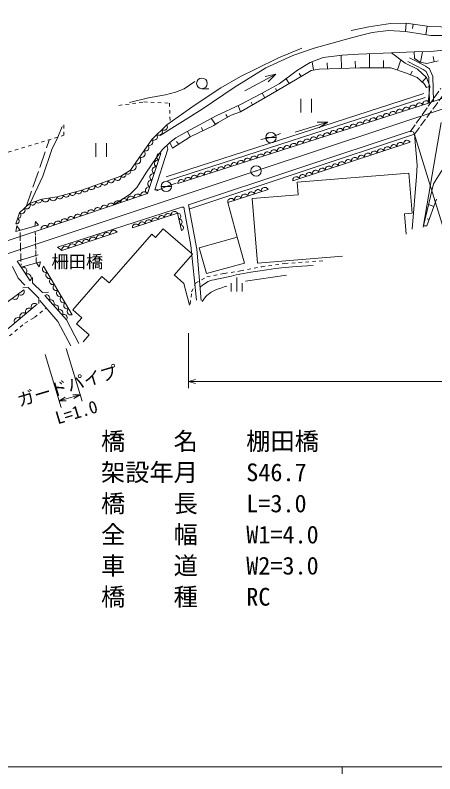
# Model space of a CAD drawing. Units: millimetres, scale not verified. Extents: x -73414 to 566586, y -116917 to 243083.
# Drawn here: x 107298 to 167976, y 67083 to 176827 of the extents above; entities that cross this region are included whole.
import ezdxf
from ezdxf.enums import TextEntityAlignment as Align

# ---------------------------------------------------------------- set-up
doc = ezdxf.new("R2010")
doc.units = ezdxf.units.MM
doc.header["$LTSCALE"] = 1000
for name, pattern in [('USER2', [1.5, 1.2, -0.3]), ('USER3', [3, 2.4, -0.6]), ('USER4', [1, 0.8, -0.2]), ('USER6', [1, 0.5, -0.5])]:
    doc.linetypes.add(name, pattern=pattern)
for name, color, linetype, lineweight in [('M-BGD', 7, 'Continuous', 13), ('M-BMK-LINE', 2, 'Continuous', 13), ('M-BMK-SRVR', 3, 'Continuous', 13), ('M-STR-HTXT', 7, 'Continuous', 13), ('M-STR-STR1', 1, 'Continuous', 13), ('M-TTL-BAND', 7, 'Continuous', 13)]:
    doc.layers.add(name, color=color, linetype=linetype, lineweight=lineweight)
doc.styles.add('ＭＳ ゴシック', font='')
doc.styles.get('ＭＳ ゴシック').set_extended_font_data('MS Gothic')

# ---------------------------------------------------------------- blocks, each defined once
blk = doc.blocks.new('BUHIN1')
at = {"color": 3, "linetype": 'Continuous', "lineweight": 13}
for radius in [750, 22.5]:
    blk.add_circle((0, 0), radius, dxfattribs=at)
blk = doc.blocks.new('BUHIN2')
at = {"color": 7, "linetype": 'Continuous', "lineweight": 13}
blk.add_lwpolyline([(0, -500), (115, -462.5), (212.5, -402.5), (322.5, -305), (382.5, -195), (420, -77.5), (420, 77.5), (382.5, 195), (322.5, 305), (212.5, 402.5), (115, 460), (0, 500)], dxfattribs=at)
blk = doc.blocks.new('BUHIN3')
at = {"color": 7, "linetype": 'Continuous', "lineweight": 13}
blk.add_lwpolyline([(-431, -1500), (0, 0), (428, -1500)], dxfattribs=at)
blk = doc.blocks.new('BUHIN5')
at = {"color": 7, "linetype": 'Continuous', "lineweight": 13}
blk.add_line((-750, 0), (750, 0), dxfattribs=at)
blk.add_circle((0, 0), 750, dxfattribs=at)
blk = doc.blocks.new('BUHIN7')
at = {"color": 7, "linetype": 'Continuous', "lineweight": 13}
for p, q in [((-770, 1000), (-770, -1000)), ((765, -1000), (765, 1000))]:
    blk.add_line(p, q, dxfattribs=at)
blk = doc.blocks.new('BUHIN9')
at = {"color": 7, "linetype": 'Continuous', "lineweight": 13}
for p, q in [((-800, 205), (-800, -995)), ((0, 1000), (0, -1000)), ((800, 205), (800, -995))]:
    blk.add_line(p, q, dxfattribs=at)
blk = doc.blocks.new('BUHIN10')
at = {"color": 7, "linetype": 'Continuous', "lineweight": 13}
blk.add_line((0, -765), (995, -765), dxfattribs=at)
blk.add_circle((0, 0), 765, dxfattribs=at)
blk = doc.blocks.new('BUHIN12')
at = {"color": 7, "linetype": 'Continuous', "lineweight": 13}
blk.add_lwpolyline([(-288, -1000), (0, 0), (285, -1000)], dxfattribs=at)

msp = doc.modelspace()

# ---------------------------------------------------------------- linework, layer by layer
at = {"layer": 'M-BGD'}
for p, q in [((161563, 175600), (158432, 175153)), ((163831, 175666), (161563, 175600)), ((163731, 174463), (163831, 175666)), ((163831, 175666), (167206, 175198)), ((158432, 175153), (155896, 174606)), ((158929, 174308), (161265, 174606)), ((161265, 174606), (163731, 174463)), ((164843, 175525), (164760, 174921)), ((166868, 175245), (166696, 174004)), ((167206, 175198), (170882, 175098)), ((154852, 173264), (157189, 173910)), ((157189, 173910), (158929, 174308)), ((167406, 173895), (163731, 174463)), ((170714, 173895), (167406, 173895)), ((150528, 172071), (154852, 173264)), ((148738, 172071), (145358, 170679)), ((147446, 170977), (150528, 172071)), ((156925, 171165), (161709, 171385)), ((158545, 169213), (158545, 171239)), ((161709, 171385), (165001, 171522)), ((161709, 171385), (163692, 169906)), ((165001, 171522), (167306, 171556)), ((165034, 170553), (165001, 171522)), ((165898, 170014), (166171, 171539)), ((167306, 171556), (169846, 171790)), ((145358, 170679), (142028, 169038)), ((143519, 169188), (147446, 170977)), ((149938, 169969), (151826, 170724)), ((151826, 170724), (154565, 171039)), ((154486, 169114), (154415, 171021)), ((154565, 171039), (156925, 171165)), ((156515, 169190), (156479, 170164)), ((160576, 169213), (160576, 170273)), ((162556, 168900), (163051, 170384)), ((166293, 168985), (164054, 170144)), ((164330, 170677), (166569, 169517)), ((165869, 170019), (165034, 170553)), ((168476, 170219), (166805, 169852)), ((167900, 170092), (167736, 170836)), ((138946, 166354), (143519, 169188)), ((142028, 169038), (139890, 167945)), ((148113, 168867), (149938, 169969)), ((150438, 168860), (150238, 170089)), ((157145, 169213), (151260, 168993)), ((152457, 169038), (152424, 169913)), ((159443, 169213), (157145, 169213)), ((161615, 169213), (159443, 169213)), ((163881, 168458), (161615, 169213)), ((163692, 169906), (165454, 168993)), ((166805, 169852), (165869, 170019)), ((167220, 169053), (166646, 169470)), ((167690, 167955), (167220, 169053)), ((139890, 167945), (137057, 166304)), ((140520, 165889), (144983, 168288)), ((149120, 168238), (145123, 165877)), ((145469, 166884), (148113, 168867)), ((148641, 167955), (148374, 168408)), ((150095, 168804), (149120, 168238)), ((151260, 168993), (150095, 168804)), ((165423, 167797), (163881, 168458)), ((164463, 168208), (164691, 168739)), ((165454, 168993), (166776, 167828)), ((166733, 168665), (166293, 168985)), ((167093, 167825), (166733, 168665)), ((167780, 164380), (167690, 167955)), ((131738, 166155), (133279, 167249)), ((142794, 165437), (145469, 166884)), ((146893, 166922), (146471, 167636)), ((166430, 166916), (165423, 167797)), ((166165, 167147), (166768, 167836)), ((166776, 166349), (166430, 166916)), ((166776, 167828), (167248, 166570)), ((167185, 164169), (167093, 167825)), ((167185, 164169), (177484, 167812)), ((130495, 165708), (131738, 166155)), ((137057, 166304), (133329, 163869)), ((134323, 163222), (138946, 166354)), ((145123, 165877), (139867, 162856)), ((145144, 165890), (144961, 166200)), ((167248, 166570), (166776, 166349)), ((167034, 164116), (167248, 166570)), ((123834, 164217), (126568, 164863)), ((126568, 164863), (129054, 165310)), ((129054, 165310), (130495, 165708)), ((166386, 165497), (129116, 153442)), ((166570, 164926), (129301, 152871)), ((139867, 163926), (142794, 165437)), ((143384, 164878), (142999, 165548)), ((133329, 163869), (129214, 160982)), ((167185, 164169), (130822, 152465)), ((136342, 162289), (139867, 163926)), ((139863, 162854), (139535, 163772)), ((141624, 163866), (141409, 164238)), ((128258, 159445), (134323, 163222)), ((137996, 162072), (137775, 162462)), ((139867, 162856), (138545, 162384)), ((132062, 159960), (136342, 162289)), ((136254, 161032), (135641, 161908)), ((138545, 162384), (136657, 161314)), ((147772, 159920), (152514, 161370)), ((113463, 159162), (114078, 160733)), ((127043, 158837), (129214, 160982)), ((136027, 160873), (132597, 159236)), ((134444, 160118), (134229, 160570)), ((136657, 161314), (136027, 160873)), ((166285, 146141), (168883, 161316)), ((112575, 157385), (113463, 159162)), ((132597, 159236), (130047, 157600)), ((130519, 159079), (132062, 159960)), ((132611, 159243), (132227, 160050)), ((132372, 149404), (164268, 159979)), ((132560, 148835), (165041, 159604)), ((144272, 159122), (145654, 159705)), ((164268, 159979), (164858, 159950)), ((164858, 159950), (165041, 159604)), ((165400, 155128), (165041, 159604)), ((125933, 157233), (127043, 158837)), ((128537, 157340), (129670, 158418)), ((129670, 158418), (130519, 159079)), ((130047, 157600), (129670, 158418)), ((130902, 158148), (130639, 158558)), ((144272, 159122), (142798, 158842)), ((164394, 158463), (147442, 152881)), ((111276, 153558), (112575, 157385)), ((123971, 154414), (125933, 157233)), ((129365, 157458), (127472, 151542)), ((127629, 156078), (128537, 157340)), ((129244, 158013), (129365, 157458)), ((126289, 154106), (127629, 156078)), ((128365, 156838), (126407, 151007)), ((165343, 153502), (165400, 155128)), ((122582, 153515), (123971, 154414)), ((124908, 151897), (126289, 154106)), ((164212, 153971), (148090, 152651)), ((164686, 148186), (164212, 153971)), ((167776, 152422), (169002, 154375)), ((109448, 149614), (111276, 153558)), ((116942, 151512), (122582, 153515)), ((148222, 150833), (148073, 152650)), ((164685, 145877), (165343, 153502)), ((113346, 150531), (116942, 151512)), ((123922, 150911), (124908, 151897)), ((127472, 151542), (127945, 151542)), ((129147, 152050), (127797, 151396)), ((129147, 152050), (130573, 152515)), ((143859, 151632), (138028, 149716)), ((167118, 149561), (167776, 152422)), ((126407, 151007), (111054, 145809)), ((111139, 150204), (113346, 150531)), ((121582, 149374), (123922, 150911)), ((141561, 150287), (148222, 150833)), ((107904, 148217), (109382, 149591)), ((109382, 149591), (111139, 150204)), ((133575, 142963), (132372, 149404)), ((138028, 149716), (139403, 144703)), ((142326, 140948), (141561, 150287)), ((166321, 146356), (167118, 149561)), ((168222, 150213), (166803, 146346)), ((167832, 149150), (167084, 149425)), ((107386, 146628), (107904, 148217)), ((113429, 143283), (131415, 149043)), ((130780, 148175), (124241, 146050)), ((131364, 145675), (130780, 148175)), ((131415, 149043), (131668, 149043)), ((131668, 149043), (132678, 143485)), ((164673, 148185), (163590, 148096)), ((163833, 145128), (163590, 148096)), ((167146, 147281), (166873, 147381)), ((107372, 145553), (107535, 146371)), ((107535, 146371), (107956, 145709)), ((110216, 146992), (110151, 146272)), ((110674, 146436), (110216, 146992)), ((166803, 146346), (166321, 146356)), ((81192, 135918), (111054, 145809)), ((122033, 145425), (114036, 142801)), ((127072, 145151), (120895, 138098)), ((127609, 144681), (127072, 145151)), ((128705, 145932), (127609, 144681)), ((132921, 142239), (128705, 145932)), ((133910, 143186), (139403, 144703)), ((139403, 144703), (140435, 140969)), ((113429, 143283), (114036, 142801)), ((132678, 143485), (133537, 135603)), ((134195, 135552), (133575, 142963)), ((134942, 139452), (133910, 143186)), ((107568, 141262), (110599, 142172)), ((132921, 142239), (130280, 139224)), ((154638, 141956), (142326, 140948)), ((106914, 140479), (107734, 138774)), ((107568, 141262), (108168, 140353)), ((110783, 140446), (110383, 141002)), ((110947, 141167), (110783, 140446)), ((111413, 140508), (115523, 133491)), ((140435, 140969), (134942, 139452)), ((109443, 138397), (108168, 140353)), ((107734, 138774), (108684, 137758)), ((109788, 138868), (109788, 138115)), ((119850, 139014), (115623, 134188)), ((120895, 138098), (119850, 139014)), ((131707, 138022), (130304, 139251)), ((140586, 138347), (146508, 139223)), ((108407, 137361), (109192, 137424)), ((109192, 137424), (110730, 135886)), ((109788, 138115), (111263, 136734)), ((131707, 138022), (132516, 134894)), ((103513, 133395), (108548, 137094)), ((111263, 136734), (112111, 136765)), ((114721, 132739), (111563, 136297)), ((110476, 135008), (105598, 130917)), ((110730, 135886), (110699, 135133)), ((113472, 132493), (110869, 135537)), ((115623, 134188), (116919, 133053)), ((116163, 132189), (116919, 133053)), ((115325, 128986), (113472, 132493)), ((114721, 132739), (116494, 129317)), ((118008, 130573), (116163, 132189)), ((118008, 130573), (117125, 129565))]:
    msp.add_line(p, q, dxfattribs=at)
at = {"layer": 'M-BGD', "linetype": 'USER2'}
for p, q in [((164430, 159971), (168852, 166242)), ((165041, 159604), (169559, 165793))]:
    msp.add_line(p, q, dxfattribs=at)
at = {"layer": 'M-BGD', "linetype": 'USER6'}
for p, q in [((122273, 163766), (125916, 164268)), ((125916, 164268), (129601, 164101)), ((129601, 164101), (129699, 161322)), ((114317, 159453), (114317, 161253)), ((96718, 154135), (114317, 159453)), ((142943, 140424), (146279, 140907)), ((146279, 140907), (152028, 141309)), ((135024, 138977), (137516, 139460)), ((137516, 139460), (139888, 139821)), ((139888, 139821), (142943, 140424)), ((133376, 138053), (135024, 138977)), ((132813, 136807), (133376, 138053)), ((132612, 135038), (132813, 136807)), ((110088, 133115), (111784, 134467)), ((108706, 132278), (110088, 133115)), ((106487, 130435), (108706, 132278))]:
    msp.add_line(p, q, dxfattribs=at)
at = {"layer": 'M-BGD', "linetype": 'USER3'}
msp.add_line((108875, 149120), (112233, 158752), dxfattribs=at)
at = {"layer": 'M-BGD'}
for points in [[(134035, 137469), (134389, 137753), (134753, 138018), (134978, 138160), (135221, 138288), (135465, 138390), (135718, 138474), (136075, 138565), (136451, 138640), (137179, 138766), (137866, 138910), (138553, 139074), (139267, 139245), (140305, 139450), (141356, 139638), (142400, 139810), (143664, 140008), (144941, 140186), (145794, 140289), (146856, 140395), (147930, 140482), (150362, 140637)], [(134332, 135386), (134579, 135731), (134839, 136060), (135027, 136262), (135213, 136433), (135420, 136595), (135656, 136752), (135913, 136898), (136227, 137050), (136553, 137186), (137037, 137359), (137535, 137515), (137897, 137622)]]:
    msp.add_lwpolyline(points, dxfattribs=at)
at = {"layer": 'M-BMK-LINE'}
for p, q in [((142131, 154286), (209722, 176827)), ((66567, 129119), (142131, 154286))]:
    msp.add_line(p, q, dxfattribs=at)
at = {"layer": 'M-STR-HTXT'}
for p, q in [((164981, 159716), (171687, 137914)), ((132372, 130848), (132372, 122848)), ((114661, 128633), (116960, 120970)), ((111629, 127724), (113928, 120061)), ((132372, 123848), (350657, 123848)), ((113641, 121019), (116672, 121928))]:
    msp.add_line(p, q, dxfattribs=at)
at = {"layer": 'M-STR-STR1'}
for p, q in [((107372, 145553), (110674, 146436)), ((108168, 140353), (110947, 141167))]:
    msp.add_line(p, q, dxfattribs=at)
at = {"layer": 'M-STR-STR1', "linetype": 'USER2'}
msp.add_line((108000, 145371), (108146, 140682), dxfattribs=at)
at = {"layer": 'M-STR-STR1', "linetype": 'USER4'}
msp.add_line((110337, 140989), (110199, 145439), dxfattribs=at)
at = {"layer": 'M-TTL-BAND'}
for p, q in [((-73414, 68083), (465586, 68083)), ((154586, 68083), (154586, 67083))]:
    msp.add_line(p, q, dxfattribs=at)

# ---------------------------------------------------------------- block references
at = {"layer": 'M-BGD'}
for p, rotation in [((144983, 168288), 298.25803), ((152514, 161370), 287.00795)]:
    msp.add_blockref('BUHIN3', p, dxfattribs=dict(at, rotation=rotation))
for name, p in [('BUHIN10', (134301, 166959)), ('BUHIN7', (149388, 163745)), ('BUHIN5', (144272, 159122)), ('BUHIN7', (119739, 157335)), ('BUHIN5', (129147, 152050)), ('BUHIN9', (139340, 137857))]:
    msp.add_blockref(name, p, dxfattribs=at)
for p, xscale, yscale, rotation in [((163836, 163091), 1.005269, 1.005269, 107.84226), ((164793, 163399), 1.005269, 1.005269, 107.84226), ((165750, 163707), 1.005269, 1.005269, 107.84226), ((166707, 164015), 1.005269, 1.005269, 107.84226), ((160965, 162167), 1.005269, 1.005269, 107.84226), ((161922, 162475), 1.005269, 1.005269, 107.84226), ((162879, 162783), 1.005269, 1.005269, 107.84226), ((157137, 160935), 1.005269, 1.005269, 107.84226), ((158094, 161243), 1.005269, 1.005269, 107.84226), ((159051, 161551), 1.005269, 1.005269, 107.84226), ((160008, 161859), 1.005269, 1.005269, 107.84226), ((128128, 159909), 1.017218, 1.017218, 314.65276), ((128852, 160624), 1.017218, 1.017218, 314.65276), ((153310, 159703), 1.005269, 1.005269, 107.84226), ((154267, 160011), 1.005269, 1.005269, 107.84226), ((155224, 160319), 1.005269, 1.005269, 107.84226), ((156180, 160627), 1.005269, 1.005269, 107.84226), ((127405, 159195), 1.017218, 1.017218, 314.65276), ((150439, 158779), 1.005269, 1.005269, 107.84226), ((151396, 159087), 1.005269, 1.005269, 107.84226), ((152353, 159395), 1.005269, 1.005269, 107.84226), ((126211, 157634), 0.9751518, 0.9751518, 325.31092), ((126766, 158436), 0.9751518, 0.9751518, 325.31092), ((146611, 157547), 1.005269, 1.005269, 107.84226), ((147568, 157855), 1.005269, 1.005269, 107.84226), ((148525, 158163), 1.005269, 1.005269, 107.84226), ((149482, 158471), 1.005269, 1.005269, 107.84226), ((162040, 157688), 0.9915495, 0.9915495, 108.22353), ((162982, 157998), 0.9915495, 0.9915495, 108.22353), ((163923, 158308), 0.9915495, 0.9915495, 108.22353), ((125606, 156764), 1.145021, 1.145021, 325.17551), ((128201, 156352), 1.025206, 1.025206, 161.44236), ((143741, 156623), 1.005269, 1.005269, 107.84226), ((144697, 156931), 1.005269, 1.005269, 107.84226), ((145654, 157239), 1.005269, 1.005269, 107.84226), ((158273, 156447), 0.9915495, 0.9915495, 108.22353), ((159214, 156757), 0.9915495, 0.9915495, 108.22353), ((160156, 157067), 0.9915495, 0.9915495, 108.22353), ((161098, 157377), 0.9915495, 0.9915495, 108.22353), ((124952, 155824), 1.145021, 1.145021, 325.17551), ((127875, 155380), 1.025206, 1.025206, 161.44236), ((139913, 155391), 1.005269, 1.005269, 107.84226), ((140870, 155699), 1.005269, 1.005269, 107.84226), ((141827, 156007), 1.005269, 1.005269, 107.84226), ((142784, 156315), 1.005269, 1.005269, 107.84226), ((155447, 155517), 0.9915495, 0.9915495, 108.22353), ((156389, 155827), 0.9915495, 0.9915495, 108.22353), ((157331, 156137), 0.9915495, 0.9915495, 108.22353), ((124298, 154884), 1.145021, 1.145021, 325.17551), ((127549, 154409), 1.025206, 1.025206, 161.44236), ((137042, 154467), 1.005269, 1.005269, 107.84226), ((137999, 154775), 1.005269, 1.005269, 107.84226), ((138956, 155083), 1.005269, 1.005269, 107.84226), ((151680, 154277), 0.9915495, 0.9915495, 108.22353), ((152622, 154587), 0.9915495, 0.9915495, 108.22353), ((153563, 154897), 0.9915495, 0.9915495, 108.22353), ((154505, 155207), 0.9915495, 0.9915495, 108.22353), ((122929, 153739), 0.8275045, 0.8275045, 302.90524), ((123624, 154189), 0.8275045, 0.8275045, 302.90524), ((127223, 153437), 1.025206, 1.025206, 161.44236), ((133214, 153235), 1.005269, 1.005269, 107.84226), ((134171, 153543), 1.005269, 1.005269, 107.84226), ((135128, 153851), 1.005269, 1.005269, 107.84226), ((136085, 154159), 1.005269, 1.005269, 107.84226), ((148854, 153346), 0.9915495, 0.9915495, 108.22353), ((149796, 153657), 0.9915495, 0.9915495, 108.22353), ((150738, 153967), 0.9915495, 0.9915495, 108.22353), ((120232, 152680), 0.9974479, 0.9974479, 289.54855), ((121172, 153014), 0.9974479, 0.9974479, 289.54855), ((122112, 153348), 0.9974479, 0.9974479, 289.54855), ((126896, 152465), 1.025206, 1.025206, 161.44236), ((131301, 152619), 1.005269, 1.005269, 107.84226), ((132258, 152927), 1.005269, 1.005269, 107.84226), ((147913, 153036), 0.9915495, 0.9915495, 108.22353), ((116493, 151389), 0.9319232, 0.9319232, 285.25512), ((117412, 151679), 0.9974479, 0.9974479, 289.54855), ((118352, 152013), 0.9974479, 0.9974479, 289.54855), ((119292, 152346), 0.9974479, 0.9974479, 289.54855), ((126570, 151493), 1.025206, 1.025206, 161.44236), ((142402, 151153), 1.023018, 1.023018, 108.18905), ((143374, 151472), 1.023018, 1.023018, 108.18905), ((111691, 150286), 1.115467, 1.115467, 278.42697), ((112794, 150449), 1.115467, 1.115467, 278.42697), ((113795, 150654), 0.9319232, 0.9319232, 285.25512), ((114695, 150899), 0.9319232, 0.9319232, 285.25512), ((115594, 151144), 0.9319232, 0.9319232, 285.25512), ((123048, 149870), 1.013059, 1.013059, 108.70275), ((124008, 150195), 1.013059, 1.013059, 108.70275), ((124968, 150520), 1.013059, 1.013059, 108.70275), ((125927, 150844), 1.013059, 1.013059, 108.70275), ((138514, 149875), 1.023018, 1.023018, 108.18905), ((139486, 150195), 1.023018, 1.023018, 108.18905), ((140458, 150514), 1.023018, 1.023018, 108.18905), ((141430, 150833), 1.023018, 1.023018, 108.18905), ((109012, 149248), 1.009186, 1.009186, 312.92192), ((109821, 149745), 0.9305781, 0.9305781, 289.23067), ((110700, 150051), 0.9305781, 0.9305781, 289.23067), ((120170, 148895), 1.013059, 1.013059, 108.70275), ((121129, 149220), 1.013059, 1.013059, 108.70275), ((122089, 149545), 1.013059, 1.013059, 108.70275), ((107774, 147819), 0.835548, 0.835548, 341.96571), ((108273, 148560), 1.009186, 1.009186, 312.92192), ((116331, 147596), 1.013059, 1.013059, 108.70275), ((117291, 147921), 1.013059, 1.013059, 108.70275), ((118251, 148246), 1.013059, 1.013059, 108.70275), ((119210, 148571), 1.013059, 1.013059, 108.70275), ((129379, 147719), 0.9822677, 0.9822677, 107.99591), ((130313, 148023), 0.9822677, 0.9822677, 107.99591), ((130878, 147758), 0.855434, 0.855434, 13.13402), ((107516, 147025), 0.835548, 0.835548, 341.96571), ((113453, 146621), 1.013059, 1.013059, 108.70275), ((114412, 146946), 1.013059, 1.013059, 108.70275), ((115372, 147271), 1.013059, 1.013059, 108.70275), ((126577, 146809), 0.9822677, 0.9822677, 107.99591), ((127511, 147112), 0.9822677, 0.9822677, 107.99591), ((128445, 147416), 0.9822677, 0.9822677, 107.99591), ((131072, 146925), 0.855434, 0.855434, 13.13402), ((111534, 145972), 1.013059, 1.013059, 108.70275), ((112493, 146297), 1.013059, 1.013059, 108.70275), ((124708, 146202), 0.9822677, 0.9822677, 107.99591), ((125642, 146505), 0.9822677, 0.9822677, 107.99591), ((131266, 146092), 0.855434, 0.855434, 13.13402), ((119534, 144605), 1.052108, 1.052108, 108.16596), ((120534, 144933), 1.052108, 1.052108, 108.16596), ((121534, 145261), 1.052108, 1.052108, 108.16596), ((115536, 143293), 1.052108, 1.052108, 108.16596), ((116535, 143621), 1.052108, 1.052108, 108.16596), ((117535, 143949), 1.052108, 1.052108, 108.16596), ((118535, 144277), 1.052108, 1.052108, 108.16596), ((114536, 142965), 1.052108, 1.052108, 108.16596), ((108487, 139864), 1.16732, 1.16732, 33.10038), ((111670, 140069), 1.016502, 1.016502, 210.35812), ((109124, 138886), 1.16732, 1.16732, 33.10038), ((112183, 139192), 1.016502, 1.016502, 210.35812), ((112697, 138315), 1.016502, 1.016502, 210.35812), ((113211, 137438), 1.016502, 1.016502, 210.35812), ((107289, 136169), 1.04128, 1.04128, 306.29263), ((108129, 136785), 1.04128, 1.04128, 306.29263), ((111879, 135942), 0.9515129, 0.9515129, 41.58341), ((113725, 136561), 1.016502, 1.016502, 210.35812), ((114238, 135683), 1.016502, 1.016502, 210.35812), ((110070, 134668), 1.061156, 1.061156, 129.98689), ((112510, 135230), 0.9515129, 0.9515129, 41.58341), ((113142, 134518), 0.9515129, 0.9515129, 41.58341), ((114752, 134806), 1.016502, 1.016502, 210.35812), ((108443, 133304), 1.061156, 1.061156, 129.98689), ((109257, 133986), 1.061156, 1.061156, 129.98689), ((113773, 133806), 0.9515129, 0.9515129, 41.58341), ((115266, 133929), 1.016502, 1.016502, 210.35812), ((107630, 132622), 1.061156, 1.061156, 129.98689), ((114405, 133095), 0.9515129, 0.9515129, 41.58341)]:
    msp.add_blockref('BUHIN2', p, dxfattribs=dict(at, xscale=xscale, yscale=yscale, rotation=rotation))
at = {"layer": 'M-BMK-SRVR'}
msp.add_blockref('BUHIN1', (142131, 154286), dxfattribs=at)
at = {"layer": 'M-STR-HTXT'}
for p, rotation in [((132372, 123848), 90), ((116672, 121928), 286.69924), ((113641, 121019), 106.69924)]:
    msp.add_blockref('BUHIN12', p, dxfattribs=dict(at, rotation=rotation))

# ---------------------------------------------------------------- texts
at = {"layer": 'M-STR-HTXT', "style": 'ＭＳ ゴシック'}
for s, p in [('ガードパイプ', (108073, 119652)), ('L=1.0', (113598, 117102))]:
    msp.add_text(s, height=1833, rotation=16.7, dxfattribs=at).set_placement(p, align=Align.BOTTOM_LEFT)
at = {"layer": 'M-STR-STR1', "style": 'ＭＳ ゴシック'}
for s, height, p in [('柵田橋', 1833, (112530, 139707)), ('橋\u3000\u3000名\u3000\u3000棚田橋', 2566, (119709, 113143)), ('架設年月\u3000\u3000S46.7', 2566, (119709, 108643)), ('橋\u3000\u3000長\u3000\u3000L=3.0', 2566, (119709, 104143)), ('全\u3000\u3000幅\u3000\u3000W1=4.0', 2566, (119709, 99643)), ('車\u3000\u3000道\u3000\u3000W2=3.0', 2566, (119709, 95143)), ('橋\u3000\u3000種\u3000\u3000RC', 2566, (119709, 90643))]:
    msp.add_text(s, height=height, dxfattribs=at).set_placement(p, align=Align.BOTTOM_LEFT)

doc.saveas('drawing.dxf')
